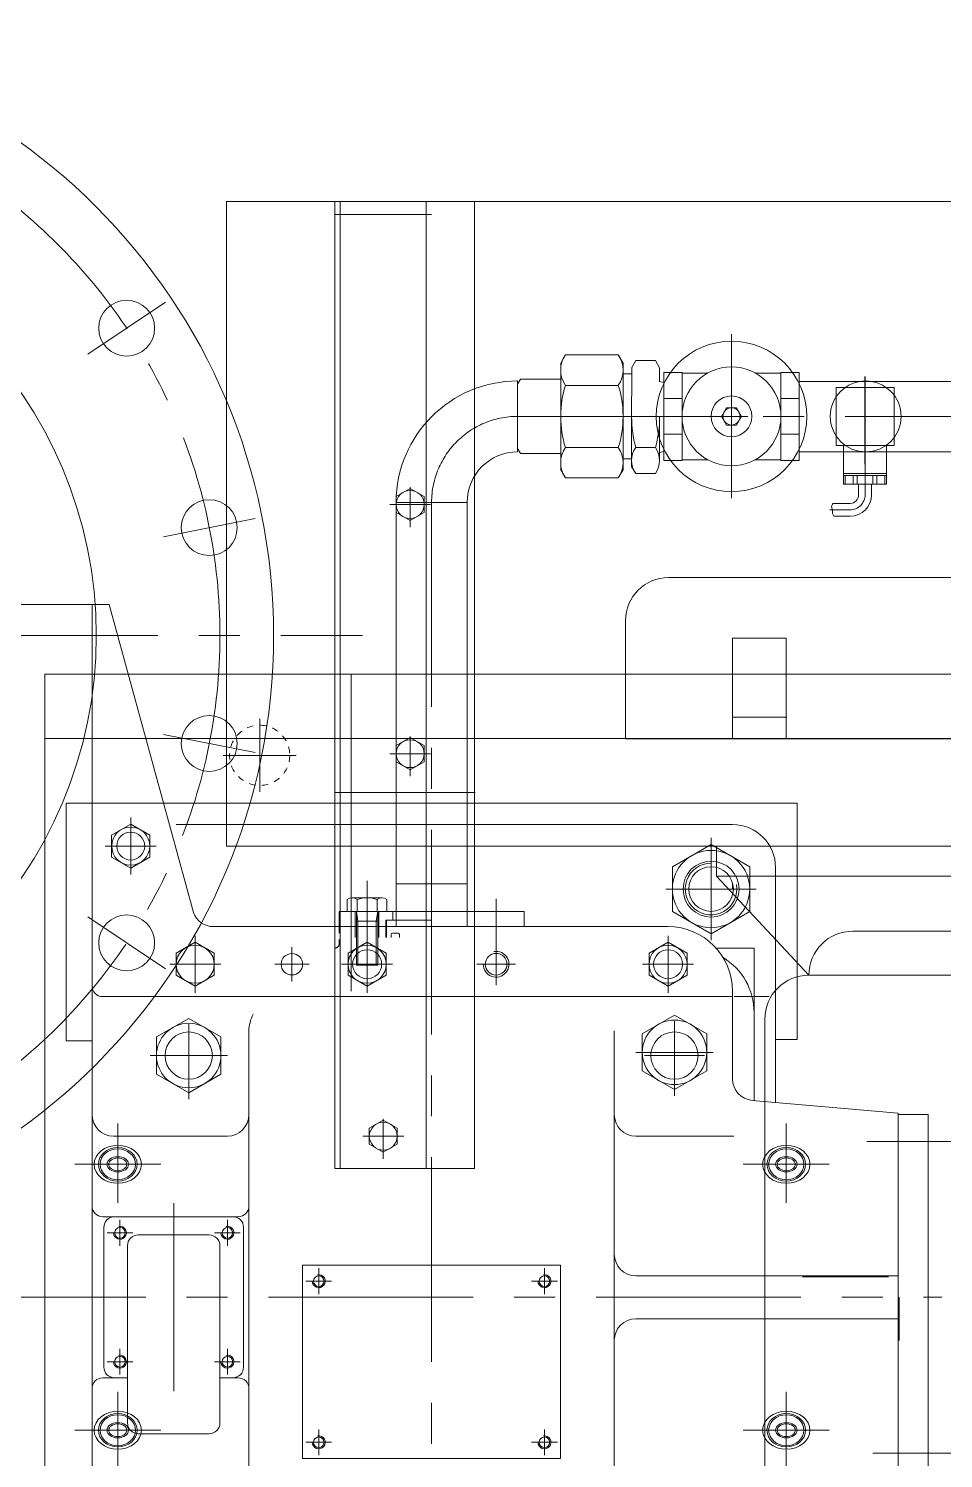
# Model space of a CAD drawing. Header units: inches. Extents: x 0 to 22015, y 0 to 16774.
# Drawn here: x 18303 to 18728, y 6252 to 6918 of the extents above; entities that cross this region are included whole.
import ezdxf

# ---------------------------------------------------------------- set-up
doc = ezdxf.new("R2010")
doc.units = ezdxf.units.IN
doc.header["$MEASUREMENT"] = 0
doc.linetypes.add('CENTER', pattern=[50.8, 31.75, -6.35, 6.35, -6.35])
doc.linetypes.add('EB_DASH', pattern=[6, 3, -3])
for name, color, linetype, lineweight in [('CAXA0', 7, 'Continuous', 5), ('CAXA1', 5, 'CENTER', 5), ('CAXA2', 6, 'EB_DASH', 5), ('CAXA4', 3, 'Continuous', 5)]:
    doc.layers.add(name, color=color, linetype=linetype, lineweight=lineweight)

msp = doc.modelspace()

# ---------------------------------------------------------------- linework, layer by layer
at = {"color": 7, "linetype": 'Continuous', "lineweight": 5}
msp.add_line((18332.27, 6446.39), (18320.28, 6446.39), dxfattribs=at)
at = {"layer": 'CAXA0', "color": 7, "linetype": 'Continuous', "lineweight": 5}
for p, q in [((18394.78, 6837.06), (19100.78, 6837.06)), ((18394.78, 6537.06), (18394.78, 6837.06)), ((18445.28, 6387.06), (18445.28, 6837.06)), ((18447.78, 6837.06), (18447.78, 6387.06)), ((18487.78, 6837.06), (18487.78, 6387.06)), ((18510.28, 6387.06), (18510.28, 6837.06)), ((18445.28, 6831.06), (18490.28, 6831.06)), ((18550.32, 6761.85), (18552.5, 6765.65)), ((18550.32, 6761.85), (18552.5, 6765.65)), ((18550.34, 6737.35), (18550.32, 6761.85)), ((18550.34, 6737.35), (18550.32, 6761.85)), ((18552.5, 6765.65), (18577.13, 6765.67)), ((18552.5, 6765.65), (18577.13, 6765.67)), ((18579.32, 6761.88), (18577.13, 6765.67)), ((18579.32, 6761.88), (18577.13, 6765.67)), ((18579.32, 6761.88), (18579.34, 6737.37)), ((18579.32, 6761.88), (18579.34, 6737.37)), ((18583.36, 6759.75), (18585.27, 6763.05)), ((18583.36, 6759.75), (18585.27, 6763.05)), ((18585.27, 6763.05), (18594.46, 6763.04)), ((18585.27, 6763.05), (18594.46, 6763.04)), ((18596.36, 6759.74), (18594.46, 6763.04)), ((18596.36, 6759.74), (18594.46, 6763.04)), ((18579.32, 6756.87), (18583.32, 6756.88)), ((18579.32, 6756.87), (18583.32, 6756.88)), ((18583.36, 6756.07), (18583.34, 6736.77)), ((18583.36, 6756.07), (18583.34, 6736.77)), ((18583.36, 6759.75), (18583.36, 6756.25)), ((18583.36, 6759.75), (18583.36, 6756.25)), ((18596.36, 6759.74), (18596.35, 6753.24)), ((18596.36, 6759.74), (18596.35, 6753.24)), ((18598.29, 6716.56), (18598.29, 6757.56)), ((18598.29, 6757.56), (18606.79, 6757.56)), ((18598.29, 6757.56), (18598.29, 6716.56)), ((18598.29, 6757.56), (18598.29, 6716.56)), ((18606.79, 6716.56), (18606.79, 6757.56)), ((18606.79, 6757.26), (18618.79, 6757.26)), ((18640.79, 6757.26), (18652.79, 6757.26)), ((18652.79, 6716.56), (18652.79, 6757.56)), ((18652.79, 6757.56), (18661.29, 6757.56)), ((18661.29, 6716.56), (18661.29, 6757.56)), ((18530.3, 6753.56), (18530.27, 6720.54)), ((18530.29, 6752.04), (18531.62, 6754.33)), ((18531.62, 6754.33), (18550.32, 6754.35)), ((18552.52, 6751.5), (18577.14, 6751.52)), ((18552.52, 6751.5), (18577.14, 6751.52)), ((18598.29, 6752.81), (18596.35, 6753.24)), ((18598.29, 6752.81), (18596.35, 6753.24)), ((18826.27, 6753.24), (18661.29, 6753.24)), ((18678.44, 6750.56), (18705.44, 6750.56)), ((18678.44, 6723.56), (18678.44, 6750.56)), ((18705.44, 6723.56), (18705.44, 6750.56)), ((18598.29, 6745.35), (18606.79, 6745.35)), ((18652.79, 6745.35), (18661.29, 6745.35)), ((18550.34, 6736.78), (18550.32, 6712.27)), ((18550.34, 6736.78), (18550.32, 6712.27)), ((18579.32, 6712.25), (18579.34, 6736.76)), ((18579.32, 6712.25), (18579.34, 6736.76)), ((18583.32, 6713.75), (18583.34, 6736.75)), ((18583.32, 6713.75), (18583.34, 6736.75)), ((18596.34, 6736.74), (18596.32, 6716.52)), ((18596.34, 6736.74), (18596.32, 6716.52)), ((18627.48, 6741.06), (18625.17, 6737.06)), ((18625.17, 6737.06), (18627.48, 6733.06)), ((18632.1, 6741.06), (18627.48, 6741.06)), ((18634.41, 6737.06), (18632.1, 6741.06)), ((18632.1, 6733.06), (18634.41, 6737.06)), ((18598.29, 6728.78), (18606.79, 6728.78)), ((18632.1, 6733.06), (18627.48, 6733.06)), ((18652.79, 6728.78), (18661.29, 6728.78)), ((18530.27, 6722.14), (18531.62, 6719.8)), ((18552.52, 6722.63), (18577.14, 6722.61)), ((18552.52, 6722.63), (18577.14, 6722.61)), ((18585.23, 6722.6), (18594.42, 6722.59)), ((18585.23, 6722.6), (18594.42, 6722.59)), ((18678.44, 6723.56), (18705.44, 6723.56)), ((18681.94, 6705.56), (18681.94, 6723.56)), ((18701.94, 6705.56), (18701.94, 6723.56)), ((18531.62, 6719.8), (18550.32, 6719.78)), ((18579.32, 6717.26), (18583.32, 6717.25)), ((18579.32, 6717.26), (18583.32, 6717.25)), ((18598.29, 6720.68), (18596.33, 6720.24)), ((18598.29, 6720.68), (18596.33, 6720.24)), ((18598.29, 6716.56), (18606.79, 6716.56)), ((18606.79, 6716.86), (18618.79, 6716.86)), ((18640.79, 6716.86), (18652.79, 6716.86)), ((18652.79, 6716.56), (18661.29, 6716.56)), ((18826.24, 6720.54), (18661.29, 6720.54)), ((18550.32, 6712.27), (18552.5, 6708.48)), ((18550.32, 6712.27), (18552.5, 6708.48)), ((18552.5, 6708.48), (18577.13, 6708.46)), ((18552.5, 6708.48), (18577.13, 6708.46)), ((18579.32, 6712.25), (18577.13, 6708.46)), ((18579.32, 6712.25), (18577.13, 6708.46)), ((18583.32, 6713.75), (18585.22, 6710.45)), ((18583.32, 6713.75), (18585.22, 6710.45)), ((18585.22, 6710.45), (18594.41, 6710.44)), ((18585.22, 6710.45), (18594.41, 6710.44)), ((18701.94, 6710.56), (18681.94, 6710.56)), ((18701.94, 6709.56), (18681.94, 6709.56)), ((18682.75, 6705.56), (18682.75, 6709.56)), ((18686.4, 6705.56), (18686.4, 6709.56)), ((18688.29, 6705.56), (18688.29, 6709.56)), ((18695.59, 6705.56), (18695.59, 6709.56)), ((18697.47, 6705.56), (18697.47, 6709.56)), ((18701.12, 6705.56), (18701.12, 6709.56)), ((18480.28, 6703.58), (18473.78, 6699.82)), ((18486.78, 6699.82), (18480.28, 6703.58)), ((18701.94, 6705.56), (18681.94, 6705.56)), ((18688.94, 6700.56), (18688.94, 6705.56)), ((18694.94, 6700.56), (18694.94, 6705.56)), ((18473.78, 6699.82), (18473.78, 6506.57)), ((18473.78, 6692.32), (18473.78, 6699.82)), ((18506.78, 6697.06), (18473.78, 6697.06)), ((18486.78, 6692.32), (18486.78, 6699.82)), ((18506.78, 6697.06), (18506.78, 6499.57)), ((18684.94, 6696.56), (18677.03, 6696.56)), ((18473.78, 6692.32), (18480.28, 6688.57)), ((18480.28, 6688.57), (18486.78, 6692.32)), ((18684.94, 6690.56), (18677.4, 6690.56)), ((18600.53, 6662.06), (18735.53, 6662.06)), ((18284.77, 6649.56), (18340.27, 6649.56)), ((18332.27, 6649.56), (18332.27, 6402.05)), ((18340.27, 6649.56), (18379.47, 6506.15)), ((18580.53, 6587.06), (18580.53, 6642.06)), ((18630.28, 6597.07), (18630.28, 6633.88)), ((18630.28, 6633.88), (18655.28, 6633.88)), ((18655.28, 6597.07), (18655.28, 6633.88)), ((18310.28, 5667.07), (18310.28, 6617.07)), ((20010.28, 6617.07), (18310.28, 6617.07)), ((18866.14, 6617.07), (18394.78, 6617.07)), ((18452.78, 6469.61), (18452.78, 6617.07)), ((18655.28, 6597.07), (18630.28, 6597.07)), ((18630.28, 6587.07), (18630.28, 6597.07)), ((18655.53, 6597.07), (18630.53, 6597.07)), ((18655.28, 6597.07), (18655.28, 6587.07)), ((18675.28, 6587.07), (18310.28, 6587.07)), ((18480.28, 6587.58), (18473.78, 6583.83)), ((18473.78, 6576.32), (18473.78, 6583.83)), ((18486.78, 6583.83), (18480.28, 6587.58)), ((18486.78, 6576.32), (18486.78, 6583.83)), ((18580.53, 6587.06), (18748.03, 6587.06)), ((18644.77, 6587.07), (18794.78, 6587.07)), ((18644.77, 6587.06), (18794.78, 6587.06)), ((18645.02, 6587.07), (18755.53, 6587.07)), ((20070.28, 6587.07), (18673.49, 6587.07)), ((19710.28, 6587.07), (18673.49, 6587.07)), ((18473.78, 6576.32), (18480.28, 6572.57)), ((18480.28, 6572.57), (18486.78, 6576.32)), ((18445.28, 6562.06), (18510.47, 6562.06)), ((18320.28, 6446.39), (18320.28, 6557.06)), ((18660.28, 6557.06), (18320.28, 6557.06)), ((18660.28, 6447.07), (18660.28, 6557.06)), ((18350.28, 6547.3), (18341.41, 6542.19)), ((18341.41, 6531.95), (18341.41, 6542.19)), ((18359.14, 6542.19), (18350.28, 6547.3)), ((18359.14, 6531.95), (18359.14, 6542.19)), ((18630.28, 6547.06), (18371.37, 6547.06)), ((18473.78, 6544.57), (18473.78, 6499.57)), ((18506.78, 6544.57), (18506.78, 6506.57)), ((18394.78, 6537.06), (19100.78, 6537.06)), ((18422.78, 6537.06), (18672.78, 6537.06)), ((18620.27, 6537.85), (18602.27, 6527.46)), ((18638.27, 6527.46), (18620.27, 6537.85)), ((18622.78, 6537.06), (18622.78, 6523.06)), ((18622.78, 6537.06), (18622.78, 6523.06)), ((18341.41, 6531.95), (18350.28, 6526.83)), ((18350.28, 6526.83), (18359.14, 6531.95)), ((18602.27, 6527.46), (18602.27, 6506.67)), ((18622.78, 6523.06), (18872.78, 6523.06)), ((18622.78, 6523.06), (18665.78, 6476.98)), ((18638.27, 6506.67), (18638.27, 6527.46)), ((18650.28, 6527.06), (18650.28, 6417.75)), ((18473.78, 6519.57), (18506.78, 6519.57)), ((18451.03, 6512.24), (18451.03, 6506.57)), ((18451.03, 6512.24), (18451.03, 6506.57)), ((18467.2, 6512.97), (18453.34, 6512.97)), ((18467.2, 6512.97), (18453.34, 6512.97)), ((18455.65, 6512.24), (18455.65, 6506.57)), ((18455.65, 6512.24), (18455.65, 6506.57)), ((18464.89, 6512.24), (18464.89, 6506.57)), ((18464.89, 6512.24), (18464.89, 6506.57)), ((18469.51, 6512.24), (18469.51, 6506.57)), ((18469.51, 6512.24), (18469.51, 6506.57)), ((18447.27, 6499.57), (18447.27, 6506.57)), ((18447.27, 6506.57), (18533.27, 6506.57)), ((18447.28, 6506.57), (18533.28, 6506.57)), ((18447.28, 6499.57), (18447.28, 6506.57)), ((18469.51, 6506.57), (18451.03, 6506.57)), ((18469.51, 6506.57), (18451.03, 6506.57)), ((18454.77, 6494.57), (18454.77, 6506.57)), ((18454.77, 6494.57), (18454.77, 6506.57)), ((18465.27, 6506.57), (18455.27, 6506.57)), ((18465.27, 6506.57), (18455.27, 6506.57)), ((18455.27, 6506.57), (18455.27, 6481.57)), ((18455.27, 6506.57), (18456.02, 6502.07)), ((18465.27, 6502.07), (18455.27, 6502.07)), ((18456.02, 6502.07), (18456.02, 6481.57)), ((18465.27, 6506.57), (18464.52, 6502.07)), ((18464.52, 6502.07), (18464.52, 6481.57)), ((18465.27, 6506.57), (18465.27, 6481.57)), ((18465.77, 6494.57), (18465.77, 6506.57)), ((18465.77, 6494.57), (18465.77, 6506.57)), ((18469.03, 6502.57), (18473.78, 6502.57)), ((18469.03, 6502.57), (18469.03, 6494.57)), ((18469.03, 6502.57), (18469.03, 6494.57)), ((18469.03, 6502.57), (18490.28, 6502.57)), ((18469.28, 6502.57), (18469.28, 6494.57)), ((18469.28, 6502.57), (18469.28, 6494.57)), ((18472.28, 6506.57), (18472.28, 6502.57)), ((18472.28, 6506.57), (18472.28, 6502.57)), ((18533.27, 6499.57), (18533.27, 6506.57)), ((18533.28, 6499.57), (18533.28, 6506.57)), ((18602.27, 6506.67), (18620.27, 6496.28)), ((18620.27, 6496.28), (18638.27, 6506.67)), ((18388.87, 6499.57), (18600.27, 6499.57)), ((18471.47, 6495.94), (18471.47, 6494.57)), ((18472.07, 6496.54), (18474.67, 6496.54)), ((18475.27, 6495.94), (18475.27, 6494.57)), ((18686.28, 6497.48), (18809.28, 6497.48)), ((18380.27, 6492.3), (18371.41, 6487.19)), ((18389.14, 6487.19), (18380.27, 6492.3)), ((18460.27, 6492.3), (18451.41, 6487.19)), ((18469.14, 6487.19), (18460.27, 6492.3)), ((18600.27, 6492.3), (18591.41, 6487.19)), ((18609.14, 6487.19), (18600.27, 6492.3)), ((18622.63, 6489.57), (18640.28, 6489.57)), ((18640.28, 6489.57), (18640.28, 6418.63)), ((18371.41, 6476.95), (18371.41, 6487.19)), ((18389.14, 6476.95), (18389.14, 6487.19)), ((18451.41, 6476.95), (18451.41, 6487.19)), ((18469.14, 6476.95), (18469.14, 6487.19)), ((18591.41, 6476.95), (18591.41, 6487.19)), ((18609.14, 6476.95), (18609.14, 6487.19)), ((18371.41, 6476.95), (18380.27, 6471.83)), ((18380.27, 6471.83), (18389.14, 6476.95)), ((18451.41, 6476.95), (18460.27, 6471.83)), ((18465.27, 6481.57), (18455.27, 6481.57)), ((18460.27, 6471.83), (18469.14, 6476.95)), ((18591.41, 6476.95), (18600.27, 6471.83)), ((18600.27, 6471.83), (18609.14, 6476.95)), ((18665.78, 6476.98), (18829.78, 6476.98)), ((18630.27, 6469.57), (18630.27, 6428.67)), ((18630.27, 6467.03), (18337.27, 6467.03)), ((18377.27, 6456.89), (18362.27, 6448.23)), ((18392.27, 6448.23), (18377.27, 6456.89)), ((18603.27, 6458.39), (18588.27, 6449.73)), ((18618.27, 6449.73), (18603.27, 6458.39)), ((18645.28, 6456.48), (18645.28, 6245.56)), ((18405.27, 6451.03), (18405.27, 6352.07)), ((18575.27, 6451.03), (18575.27, 5833.07)), ((18588.27, 6432.41), (18588.27, 6449.73)), ((18618.27, 6432.41), (18618.27, 6449.73)), ((18362.27, 6430.91), (18362.27, 6448.23)), ((18392.27, 6430.91), (18392.27, 6448.23)), ((18660.28, 6447.07), (18650.28, 6447.07)), ((18362.27, 6430.91), (18377.27, 6422.25)), ((18377.27, 6422.25), (18392.27, 6430.91)), ((18588.27, 6432.41), (18603.27, 6423.75)), ((18603.27, 6423.75), (18618.27, 6432.41)), ((18707.28, 6412.77), (18639.4, 6418.71)), ((18332.27, 6014.56), (18332.27, 6412.07)), ((18467.78, 6409.57), (18461.28, 6405.82)), ((18474.28, 6405.82), (18467.78, 6409.57)), ((18707.28, 6412.77), (18707.28, 6241.37)), ((18707.28, 6412.07), (18721.27, 6412.07)), ((18721.27, 6412.07), (18721.27, 6242.07)), ((18461.28, 6398.31), (18461.28, 6405.82)), ((18474.28, 6398.31), (18474.28, 6405.82)), ((18342.27, 6402.07), (18395.27, 6402.07)), ((18461.28, 6398.31), (18467.78, 6394.56)), ((18467.78, 6394.56), (18474.28, 6398.31)), ((18585.27, 6402.07), (18630.82, 6402.07)), ((18445.28, 6387.06), (18510.28, 6387.06)), ((18337.27, 6364.57), (18400.27, 6364.57)), ((18337.77, 6359.57), (18337.77, 6294.57)), ((18353.77, 6356.07), (18386.77, 6356.07)), ((18402.77, 6359.57), (18402.77, 6294.57)), ((18348.77, 6351.07), (18348.77, 6268.57)), ((18391.77, 6351.07), (18391.77, 6268.57)), ((18405.27, 6352.07), (18405.27, 5833.07)), ((18430.27, 6342.07), (18430.27, 6252.07)), ((18550.27, 6342.07), (18430.27, 6342.07)), ((18550.27, 6342.07), (18550.27, 6252.07)), ((18707.28, 6337.07), (18585.27, 6337.07)), ((18662.78, 6336.56), (18702.78, 6336.56)), ((18707.78, 6307), (18707.78, 6327.07)), ((18707.28, 6317.07), (18585.27, 6317.07)), ((18337.27, 6289.57), (18348.77, 6289.57)), ((18391.77, 6289.57), (18400.27, 6289.57)), ((18353.77, 6263.57), (18386.77, 6263.57)), ((18550.27, 6252.07), (18430.27, 6252.07))]:
    msp.add_line(p, q, dxfattribs=at)
for centre, radius in [((18134.27, 6635.06), 282.5), ((18134.27, 6635.06), 200), ((18348.38, 6778.12), 13), ((18629.79, 6737.06), 35), ((18629.79, 6737.06), 23), ((18692.23, 6737.06), 16.49), ((18629.79, 6737.06), 9.5), ((18629.79, 6737.06), 4), ((18480.28, 6696.07), 6.5), ((18386.83, 6685.3), 13), ((18386.83, 6584.83), 13), ((18480.28, 6580.07), 6.5), ((18350.28, 6537.07), 8.86), ((18350.28, 6537.07), 6.5), ((18620.27, 6517.07), 18), ((18620.28, 6517.06), 13), ((18620.27, 6517.07), 10.38), ((18348.38, 6492.01), 13), ((18380.27, 6482.07), 8.86), ((18460.27, 6482.07), 8.86), ((18460.27, 6482.07), 6.75), ((18600.27, 6482.07), 8.86), ((18600.27, 6482.07), 6.75), ((18425.27, 6482.07), 5), ((18520.27, 6482.07), 5.05), ((18603.27, 6441.07), 15), ((18377.27, 6439.57), 15), ((18377.27, 6439.57), 11), ((18603.27, 6439.57), 11), ((18467.78, 6402.06), 6.5), ((18345.27, 6357.07), 2.46), ((18395.27, 6357.07), 2.46), ((18437.77, 6334.57), 2.46), ((18542.77, 6334.57), 2.46), ((18345.27, 6297.07), 2.46), ((18395.27, 6297.07), 2.46), ((18437.77, 6259.57), 2.46), ((18542.77, 6259.57), 2.46)]:
    msp.add_circle(centre, radius, dxfattribs=at)
for centre, radius, start, end in [((18562.85, 6758.58), 12.53, 145.66719, 214.43568), ((18562.85, 6758.58), 12.53, 145.66719, 214.43568), ((18566.79, 6758.59), 12.53, 325.66719, 34.43568), ((18566.79, 6758.59), 12.53, 325.66719, 34.43568), ((18530.28, 6697.06), 56.5, 90, 180), ((18597.17, 6737.39), 46.83, 162.46348, 180.05143), ((18597.17, 6737.39), 46.83, 162.46348, 180.05143), ((18532.51, 6737.33), 46.83, 0.05143, 17.63939), ((18532.51, 6737.33), 46.83, 0.05143, 17.63939), ((18597.17, 6736.74), 46.83, 179.94857, 197.53652), ((18597.17, 6736.74), 46.83, 179.94857, 197.53652), ((18532.51, 6736.8), 46.83, 342.36061, 359.94857), ((18532.51, 6736.8), 46.83, 342.36061, 359.94857), ((18636.84, 6736.71), 53.5, 179.94857, 195.28574), ((18636.84, 6736.71), 53.5, 179.94857, 195.28574), ((18542.84, 6736.79), 53.5, 344.61139, 359.94857), ((18542.84, 6736.79), 53.5, 344.61139, 359.94857), ((18562.85, 6715.55), 12.53, 145.56432, 214.33281), ((18562.85, 6715.55), 12.53, 145.56432, 214.33281), ((18566.79, 6715.54), 12.53, 325.56432, 34.33281), ((18566.79, 6715.54), 12.53, 325.56432, 34.33281), ((18593.96, 6716.52), 10.64, 145.12338, 214.77375), ((18593.96, 6716.52), 10.64, 145.12338, 214.77375), ((18585.68, 6716.53), 10.64, 325.12338, 34.77375), ((18585.68, 6716.53), 10.64, 325.12338, 34.77375), ((18530.28, 6697.06), 23.5, 90, 180), ((18684.94, 6700.56), 4, 270, 0), ((18684.94, 6700.56), 10, 270, 0), ((18600.53, 6642.06), 20, 90, 180), ((18630.28, 6527.06), 20, 0, 90), ((18620.27, 6517.07), 12, 90, 10), ((18453.34, 6508.95), 4.02, 54.96996, 125.03004), ((18453.34, 6508.94), 4.02, 54.96996, 125.03004), ((18460.27, 6497.97), 15, 72.06607, 107.93393), ((18460.27, 6497.97), 15, 72.06607, 107.93393), ((18467.2, 6508.95), 4.02, 54.96996, 125.03004), ((18467.2, 6508.94), 4.02, 54.96996, 125.03004), ((18388.87, 6509.57), 10, 200, 270), ((18472.07, 6495.94), 0.6, 90, 180), ((18474.67, 6495.94), 0.6, 0, 90), ((18600.27, 6469.57), 30, 0, 90), ((18686.28, 6476.98), 20.5, 90, 180), ((18520.27, 6482.07), 6, 180, 100), ((18610.28, 6459.57), 30, 0, 58.65004), ((18665.78, 6456.48), 20.5, 90, 180), ((18337.27, 6472.03), 5, 180, 270), ((18421.27, 6451.03), 16, 151.04187, 180), ((18640.27, 6428.67), 10, 180, 265), ((18342.27, 6412.07), 10, 180, 270), ((18395.27, 6412.07), 10, 270, 0), ((18585.27, 6412.07), 10, 180, 270), ((18337.27, 6369.57), 5, 180, 270), ((18400.27, 6369.57), 5, 270, 0), ((18342.77, 6359.57), 5, 90, 180), ((18397.77, 6359.57), 5, 0, 90), ((18345.27, 6357.07), 3, 180, 100), ((18353.77, 6351.07), 5, 90, 180), ((18386.77, 6351.07), 5, 0, 90), ((18395.27, 6357.07), 3, 180, 100), ((18585.27, 6347.07), 10, 180, 270), ((18437.77, 6334.57), 3, 180, 100), ((18542.77, 6334.57), 3, 180, 100), ((18585.27, 6307.07), 10, 90, 180), ((18345.27, 6297.07), 3, 180, 100), ((18395.27, 6297.07), 3, 180, 100), ((18337.27, 6284.57), 5, 90, 180), ((18342.77, 6294.57), 5, 180, 270), ((18397.77, 6294.57), 5, 270, 0), ((18400.27, 6284.57), 5, 0, 90), ((18353.77, 6268.57), 5, 180, 270), ((18386.77, 6268.57), 5, 270, 0), ((18437.77, 6259.57), 3, 180, 100), ((18542.77, 6259.57), 3, 180, 100)]:
    msp.add_arc(centre, radius, start, end, dxfattribs=at)
for centre, major_axis, ratio in [((18344.27, 6388.96), (11, 0), 0.803636), ((18344.27, 6388.96), (9, 0), 0.864444), ((18344.27, 6388.96), (8.2, 0), 0.879268), ((18655.28, 6388.96), (11, 0), 0.803636), ((18655.28, 6388.96), (9, 0), 0.864444), ((18655.28, 6388.96), (8.2, 0), 0.879268), ((18344.27, 6388.96), (5, 0), 0.708), ((18344.27, 6388.96), (4.2, 0), 0.707143), ((18655.28, 6388.96), (5, 0), 0.708), ((18655.28, 6388.96), (4.2, 0), 0.707143), ((18344.27, 6265.18), (11, 0), 0.803636), ((18344.27, 6265.18), (9, 0), 0.864444), ((18344.27, 6265.18), (8.2, 0), 0.879268), ((18655.28, 6265.18), (11, 0), 0.803636), ((18655.28, 6265.18), (9, 0), 0.864444), ((18655.28, 6265.18), (8.2, 0), 0.879268), ((18344.27, 6265.18), (5, 0), 0.708), ((18344.27, 6265.18), (4.2, 0), 0.707143), ((18655.28, 6265.18), (5, 0), 0.708), ((18655.28, 6265.18), (4.2, 0), 0.707143)]:
    msp.add_ellipse(centre, major_axis=major_axis, ratio=ratio, dxfattribs=at)
msp.add_open_spline([(18677.4, 6690.56), (18677.12, 6690.95), (18676.55, 6691.92), (18677.05, 6693.57), (18676.03, 6695.12), (18676.69, 6696.17), (18677.03, 6696.56)], degree=3, knots=[0, 0, 0, 0, 1.435718, 3.135923, 4.78702, 6.343944, 6.343944, 6.343944, 6.343944], dxfattribs=at)
at = {"layer": 'CAXA1', "linetype": 'CENTER', "lineweight": 5, "ltscale": 3}
for p, q in [((18330.31, 6766.05), (18366.45, 6790.2)), ((18629.79, 6701.42), (18629.79, 6775.27)), ((18629.79, 6775.06), (18629.79, 6699.06)), ((18691.9, 6714.81), (18691.9, 6755.71)), ((18691.94, 6714.81), (18691.94, 6755.71)), ((18691.94, 6720.56), (18691.94, 6753.56)), ((18629.79, 6730.06), (18629.79, 6744.06)), ((18530.28, 6737.06), (19201.04, 6737.06)), ((18623.71, 6737.06), (18637.41, 6737.06)), ((18691.94, 6720.56), (18691.94, 6700.56)), ((18480.28, 6704.08), (18480.28, 6685.57)), ((18470.78, 6696.07), (18489.78, 6696.07)), ((18490.28, 6697.06), (18490.28, 5760.44)), ((18365.51, 6681.06), (18408.14, 6689.54)), ((18675.57, 6693.56), (18684.94, 6693.56)), ((17810.5, 6635.06), (18458.05, 6635.06)), ((18410.28, 6596.3), (18410.28, 6562.3)), ((18410.28, 6596.3), (18410.28, 6562.3)), ((18365.51, 6589.07), (18408.14, 6580.59)), ((18480.28, 6588.08), (18480.28, 6569.57)), ((18427.28, 6579.3), (18393.28, 6579.3)), ((18470.78, 6580.07), (18489.78, 6580.07)), ((18350.28, 6550.3), (18350.28, 6523.83)), ((18350.28, 6546.57), (18350.28, 6527.57)), ((18338.41, 6537.07), (18362.14, 6537.07)), ((18340.78, 6537.07), (18359.78, 6537.07)), ((18620.27, 6540.85), (18620.27, 6493.28)), ((18620.27, 6532.07), (18620.27, 6502.07)), ((18620.28, 6533.06), (18620.28, 6501.06)), ((18460.27, 6481.08), (18460.27, 6520.97)), ((18460.27, 6481.09), (18460.27, 6520.97)), ((18460.27, 6515.97), (18460.27, 6478.57)), ((18460.27, 6515.97), (18460.27, 6478.57)), ((18599.27, 6517.07), (18641.27, 6517.07)), ((18603.78, 6517.06), (18636.78, 6517.06)), ((18604.28, 6517.06), (18636.28, 6517.06)), ((18635.27, 6517.07), (18605.27, 6517.07)), ((18520.33, 6481.08), (18520.33, 6512.47)), ((18520.33, 6481.09), (18520.33, 6512.47)), ((18330.31, 6504.08), (18366.45, 6479.93)), ((18380.27, 6495.3), (18380.27, 6468.83)), ((18460.27, 6495.3), (18460.27, 6468.83)), ((18600.27, 6495.3), (18600.27, 6468.83)), ((18380.27, 6491.82), (18380.27, 6472.32)), ((18425.27, 6490.07), (18425.27, 6474.07)), ((18460.27, 6491.82), (18460.27, 6472.32)), ((18460.27, 6491.82), (18460.27, 6472.32)), ((18460.27, 6490.76), (18460.27, 6481.09)), ((18460.27, 6490.75), (18460.27, 6481.08)), ((18460.28, 6491.82), (18460.28, 6472.32)), ((18520.27, 6491.82), (18520.27, 6472.32)), ((18520.27, 6491.07), (18520.27, 6473.07)), ((18600.27, 6491.82), (18600.27, 6472.32)), ((18368.41, 6482.07), (18392.14, 6482.07)), ((18370.52, 6482.07), (18390.02, 6482.07)), ((18417.27, 6482.07), (18433.27, 6482.07)), ((18448.41, 6482.07), (18472.14, 6482.07)), ((18450.52, 6482.07), (18470.02, 6482.07)), ((18511.27, 6482.07), (18529.27, 6482.07)), ((18588.41, 6482.07), (18612.14, 6482.07)), ((18590.27, 6482.07), (18609.77, 6482.07)), ((18590.52, 6482.07), (18610.02, 6482.07)), ((18364.27, 6467.07), (18647.38, 6467.07)), ((18603.27, 6455.62), (18603.27, 6420.75)), ((18377.27, 6454.11), (18377.27, 6419.25)), ((18377.27, 6453.57), (18377.27, 6425.57)), ((18377.27, 6453.57), (18377.27, 6425.57)), ((18603.27, 6453.57), (18603.27, 6425.57)), ((18359.27, 6439.57), (18395.27, 6439.57)), ((18363.27, 6439.57), (18391.27, 6439.57)), ((18363.27, 6439.57), (18391.27, 6439.57)), ((18585.27, 6441.07), (18621.27, 6441.07)), ((18589.27, 6439.57), (18617.27, 6439.57)), ((18467.78, 6410.07), (18467.78, 6391.56)), ((18344.27, 6407.93), (18344.27, 6371.04)), ((18655.28, 6371.04), (18655.28, 6407.93)), ((18655.28, 6371.04), (18655.28, 6407.93)), ((18458.28, 6402.06), (18477.28, 6402.06)), ((18692.78, 6399.57), (18733.68, 6399.57)), ((18324.27, 6388.96), (18364.27, 6388.96)), ((18358.27, 6388.96), (18330.27, 6388.96)), ((18635.28, 6388.96), (18675.28, 6388.96)), ((18370.27, 6370.81), (18370.27, 6283.32)), ((18345.27, 6363.07), (18345.27, 6351.07)), ((18395.27, 6363.07), (18395.27, 6351.07)), ((18339.27, 6357.07), (18351.27, 6357.07)), ((18389.27, 6357.07), (18401.27, 6357.07)), ((18437.77, 6340.57), (18437.77, 6328.57)), ((18542.77, 6340.57), (18542.77, 6328.57)), ((18431.77, 6334.57), (18443.77, 6334.57)), ((18536.77, 6334.57), (18548.77, 6334.57)), ((16086.64, 6327.06), (18368.97, 6327.06)), ((18261.99, 6327.07), (18727.66, 6327.07)), ((18345.27, 6303.07), (18345.27, 6291.07)), ((18395.27, 6303.07), (18395.27, 6291.07)), ((18339.27, 6297.07), (18351.27, 6297.07)), ((18389.27, 6297.07), (18401.27, 6297.07)), ((18344.27, 6283.09), (18344.27, 6246.2)), ((18655.28, 6283.09), (18655.28, 6246.2)), ((18344.27, 6277.02), (18344.27, 6253.34)), ((18324.27, 6265.18), (18364.27, 6265.18)), ((18358.27, 6265.18), (18330.27, 6265.18)), ((18437.77, 6265.57), (18437.77, 6253.57)), ((18542.77, 6265.57), (18542.77, 6253.57)), ((18635.28, 6265.18), (18675.28, 6265.18)), ((18431.77, 6259.57), (18443.77, 6259.57)), ((18536.77, 6259.57), (18548.77, 6259.57)), ((18695.54, 6254.57), (18733.82, 6254.57))]:
    msp.add_line(p, q, dxfattribs=at)
msp.add_circle((18134.27, 6635.06), 257.5, dxfattribs=at)
for centre, radius, start, end in [((18530.28, 6697.06), 40, 90, 180), ((18684.94, 6700.56), 7, 270, 0)]:
    msp.add_arc(centre, radius, start, end, dxfattribs=at)
at = {"layer": 'CAXA2', "color": 7, "linetype": 'EB_DASH', "lineweight": 5}
for p, q in [((18630.28, 6519.83), (18630.28, 6517.07)), ((18447.27, 6499.57), (18447.27, 6491.57)), ((18447.28, 6499.57), (18447.28, 6491.57))]:
    msp.add_line(p, q, dxfattribs=at)
msp.add_circle((18410.28, 6579.3), 14, dxfattribs=at)
for centre in [(18445.27, 6491.57), (18445.28, 6491.57)]:
    msp.add_arc(centre, 2, 270, 0, dxfattribs=at)
at = {"layer": 'CAXA4', "color": 7, "linetype": 'Continuous', "lineweight": 5}
msp.add_line((18701.94, 6705.56), (18696.95, 6705.56), dxfattribs=at)

doc.saveas('drawing.dxf')
